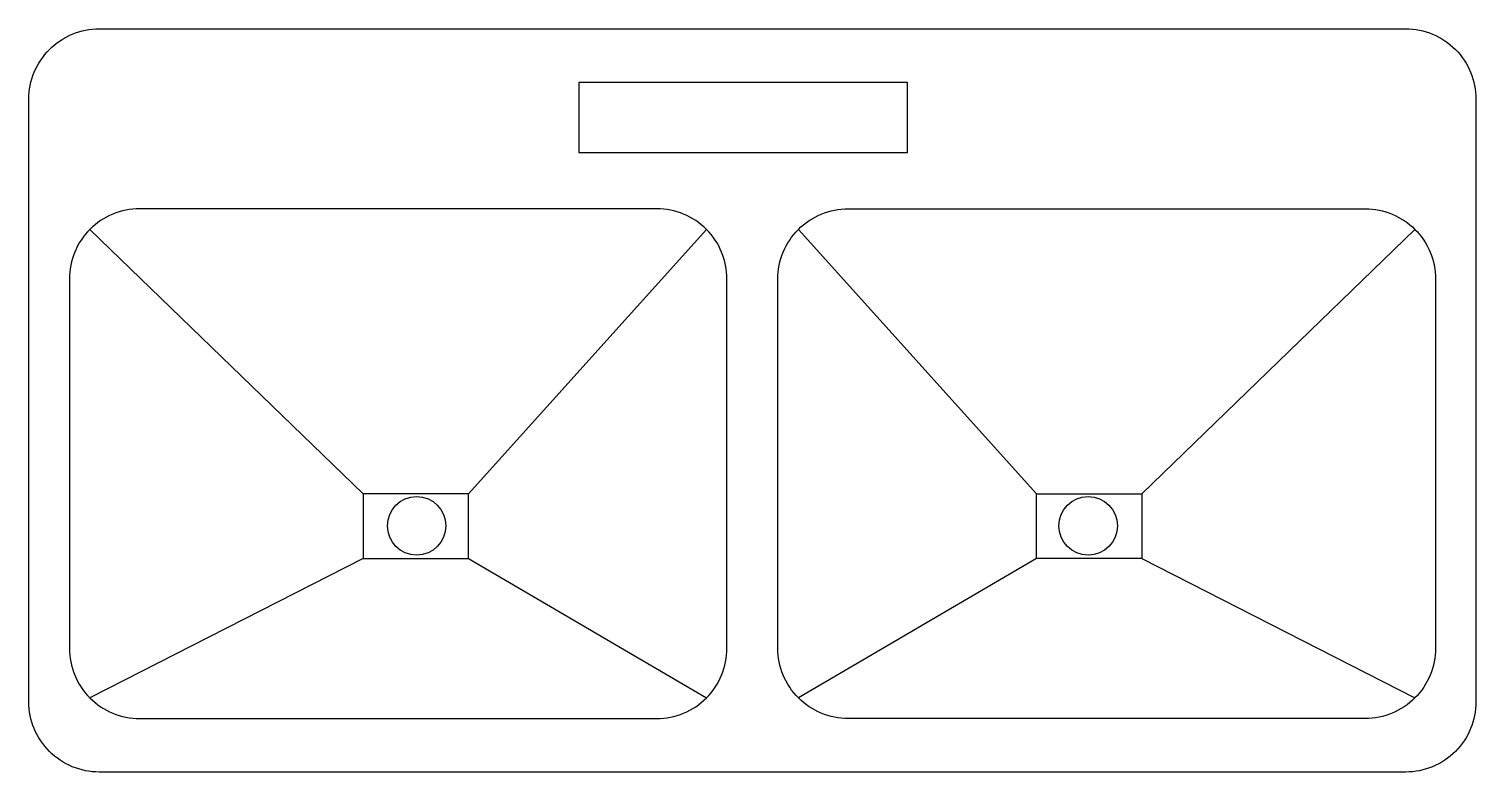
# Model space of a CAD drawing. Header units: millimetres. Extents: x 42.38 to 43.41, y 163.47 to 164.
import ezdxf

# ---------------------------------------------------------------- set-up
doc = ezdxf.new("R2010")
doc.units = ezdxf.units.MM

# ---------------------------------------------------------------- blocks, each defined once
blk = doc.blocks.new('A$C25072B35')
for p, q in [((0.0434, 0.386), (0.2378, 0.1979)), ((0.3128, 0.1979), (0.4821, 0.386)), ((0.7168, 0.1979), (0.5475, 0.386)), ((0.9862, 0.386), (0.7918, 0.1979)), ((0.2378, 0.152), (0.0434, 0.0528)), ((0.3128, 0.152), (0.4821, 0.0528)), ((0.7168, 0.152), (0.5475, 0.0528)), ((0.7918, 0.152), (0.9862, 0.0528))]:
    blk.add_line(p, q)
for points in [[(0, 0.05), (0, 0.4787, -0.414214), (0.05, 0.5287), (0.9796, 0.5287, -0.414214), (1.0296, 0.4787), (1.0296, 0.05, -0.414214), (0.9796, 0), (0.05, 0, -0.414214)], [(0.4967, 0.0881), (0.4967, 0.3507, 0.414214), (0.4467, 0.4007), (0.0788, 0.4007, 0.414214), (0.0288, 0.3507), (0.0288, 0.0881, 0.414214), (0.0788, 0.0381), (0.4467, 0.0381, 0.414214)], [(0.5329, 0.0881), (0.5329, 0.3507, -0.414214), (0.5829, 0.4007), (0.9508, 0.4007, -0.414214), (1.0008, 0.3507), (1.0008, 0.0881, -0.414214), (0.9508, 0.0381), (0.5829, 0.0381, -0.414214)]]:
    blk.add_lwpolyline(points, format="xyb", close=True)
for points in [[(0.3916, 0.4406), (0.3916, 0.4907), (0.6249, 0.4907), (0.6249, 0.4406)], [(0.3128, 0.152), (0.3128, 0.1979), (0.2378, 0.1979), (0.2378, 0.152)], [(0.7168, 0.152), (0.7168, 0.1979), (0.7918, 0.1979), (0.7918, 0.152)]]:
    blk.add_lwpolyline(points, close=True)
for centre in [(0.2759, 0.1752), (0.7537, 0.1752)]:
    blk.add_circle(centre, 0.0208)

msp = doc.modelspace()

# ---------------------------------------------------------------- block references
msp.add_blockref('A$C25072B35', (42.3764, 163.4669))

doc.saveas('drawing.dxf')
